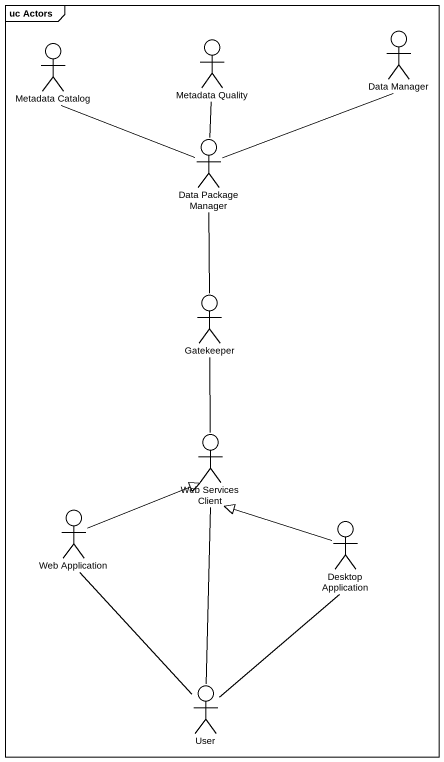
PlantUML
@startuml
mainframe uc Actors
actor "Metadata Catalog" as Metadata_Catalog
actor "Metadata Quality" as Metadata_Quality
actor "Data Manager" as Data_Manager
actor "Data Package Manager" as Data_Package_Manager
actor Gatekeeper
actor "Web Services Client" as Web_Services_Client
actor "Web Application" as Web_Application
actor "Desktop Application" as Desktop_Application
actor User
Data_Package_Manager -up- Metadata_Catalog
Data_Package_Manager -up- Metadata_Quality
Data_Package_Manager -right- Data_Manager
Gatekeeper -up- Data_Package_Manager
Web_Services_Client -up- Gatekeeper
Web_Application -right-|> Web_Services_Client
Desktop_Application -up-|> Web_Services_Client
User -up- Web_Services_Client
User -up- Web_Application
User -up- Desktop_Application
@enduml
